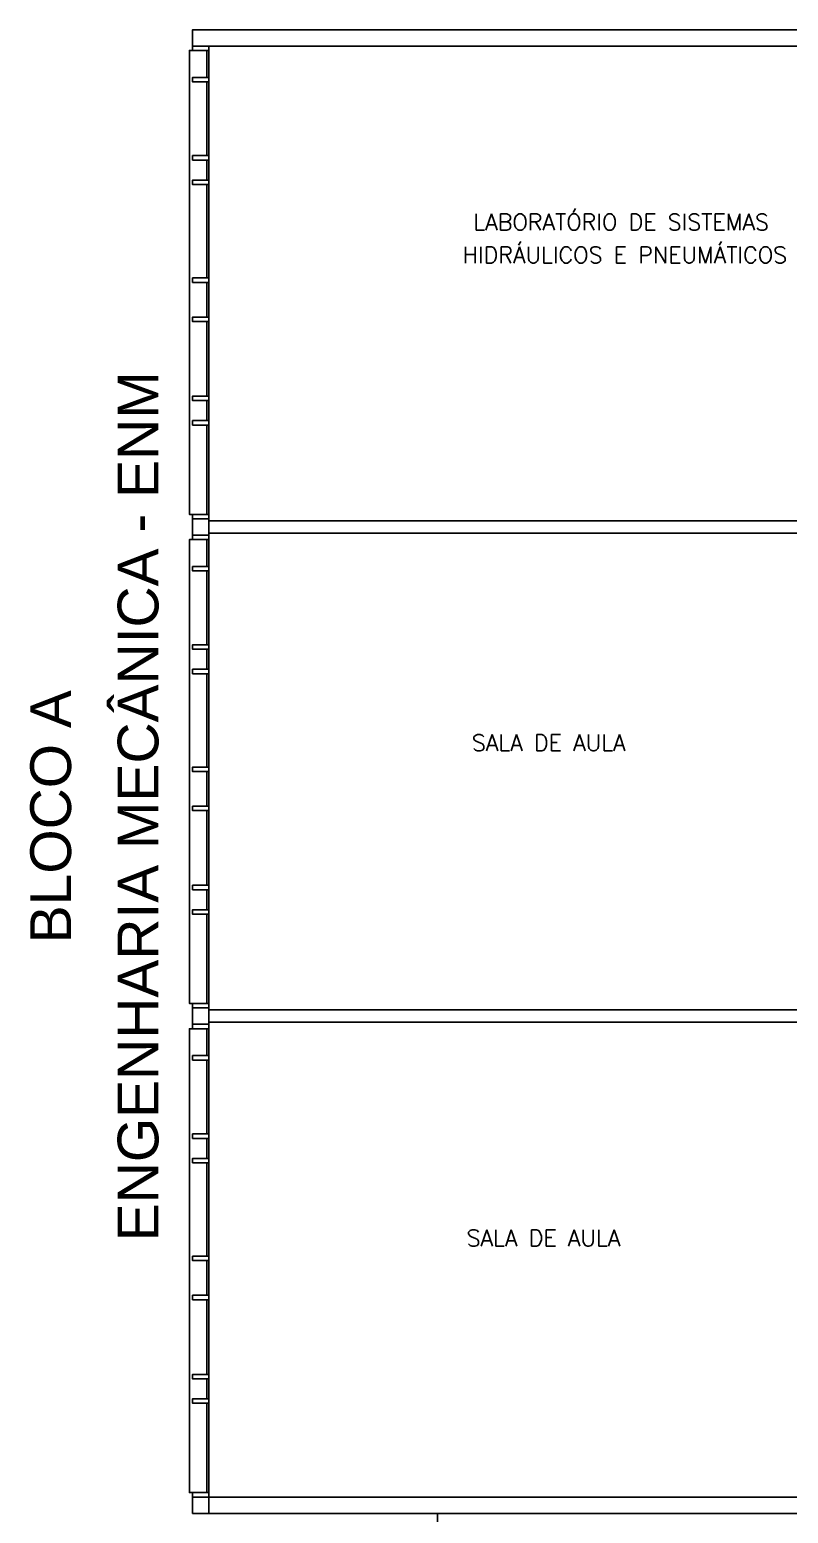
# Model space of a CAD drawing. Header units: millimetres. Extents: x 2280 to 2568, y 1267 to 1403.
# Drawn here: x 2280.03 to 2289.33, y 1340.18 to 1358.38 of the extents above; entities that cross this region are included whole.
import ezdxf

# ---------------------------------------------------------------- set-up
doc = ezdxf.new("R2010")
doc.units = ezdxf.units.MM
for name, color, linetype in [('2', 2, 'Continuous'), ('ALVENARIA', 2, 'Continuous'), ('ESQ', 1, 'Continuous'), ('ESTRUT', 2, 'Continuous'), ('PL-Áreas-Depto', 2, 'Continuous'), ('TEXTO', 2, 'Continuous'), ('USO', 2, 'Continuous')]:
    doc.layers.add(name, color=color, linetype=linetype)
doc.styles.get("Standard").update_dxf_attribs({"font": 'arial.ttf'})
doc.styles.add('UNB-100', font='simplex.shx', dxfattribs={"height": 0.2})

# ---------------------------------------------------------------- blocks, each defined once
blk = doc.blocks.new('ESQ6')
at = {"layer": 'ESQ'}
for p, q in [((-0.24, 5.745), (-0.24, 0.055)), ((-0.2, 5.745), (-0.24, 5.745)), ((-0.2, 5.745), (-0.2, 5.745)), ((-0.025, 5.415), (-0.025, 5.745)), ((0, 5.415), (0, 5.745)), ((-0.025, 4.455), (-0.025, 5.36)), ((0, 4.455), (0, 5.36)), ((-0.025, 4.155), (-0.025, 4.4)), ((0, 4.155), (0, 4.4)), ((-0.025, 2.955), (-0.025, 4.1)), ((0, 2.955), (0, 4.1)), ((-0.025, 2.475), (-0.025, 2.9)), ((0, 2.475), (0, 2.9)), ((-0.025, 1.505), (-0.025, 2.42)), ((0, 1.505), (0, 2.42)), ((-0.025, 1.205), (-0.025, 1.45)), ((0, 1.205), (0, 1.45)), ((-0.025, 0.055), (-0.025, 1.15)), ((0, 0.055), (0, 1.15)), ((-0.2, 0.055), (-0.24, 0.055))]:
    blk.add_line(p, q, dxfattribs=at)
for points in [[(0, 5.745), (-0.2, 5.745), (-0.2, 5.8), (0, 5.8)], [(0, 5.36), (-0.2, 5.36), (-0.2, 5.415), (0, 5.415)], [(0, 4.4), (-0.2, 4.4), (-0.2, 4.455), (0, 4.455)], [(0, 4.1), (-0.2, 4.1), (-0.2, 4.155), (0, 4.155)], [(0, 2.9), (-0.2, 2.9), (-0.2, 2.955), (0, 2.955)], [(0, 2.42), (-0.2, 2.42), (-0.2, 2.475), (0, 2.475)], [(0, 1.45), (-0.2, 1.45), (-0.2, 1.505), (0, 1.505)], [(0, 1.15), (-0.2, 1.15), (-0.2, 1.205), (0, 1.205)], [(0, 0), (-0.2, 0), (-0.2, 0.055), (0, 0.055)]]:
    blk.add_lwpolyline(points, close=True, dxfattribs=at)

msp = doc.modelspace()

# ---------------------------------------------------------------- linework, layer by layer
at = {"layer": '2'}
for p, q in [((2282.232, 1346.353), (2291.032, 1346.353)), ((2282.232, 1346.203), (2291.032, 1346.203))]:
    msp.add_line(p, q, dxfattribs=at)
at = {"layer": 'ALVENARIA'}
for p, q in [((2282.032, 1358.378), (2291.032, 1358.378)), ((2282.232, 1358.178), (2291.032, 1358.178)), ((2282.232, 1352.353), (2291.032, 1352.353)), ((2282.232, 1352.203), (2291.032, 1352.203)), ((2282.232, 1340.378), (2291.019, 1340.378)), ((2282.232, 1340.178), (2291.019, 1340.178))]:
    msp.add_line(p, q, dxfattribs=at)
at = {"layer": 'ESQ'}
for p, q in [((2281.992, 1346.123), (2281.992, 1340.433)), ((2282.032, 1346.123), (2281.992, 1346.123)), ((2282.032, 1346.123), (2282.032, 1346.123)), ((2282.207, 1345.793), (2282.207, 1346.123)), ((2282.232, 1345.793), (2282.232, 1346.123)), ((2282.207, 1344.833), (2282.207, 1345.738)), ((2282.232, 1344.833), (2282.232, 1345.738)), ((2282.207, 1344.533), (2282.207, 1344.778)), ((2282.232, 1344.533), (2282.232, 1344.778)), ((2282.207, 1343.333), (2282.207, 1344.478)), ((2282.232, 1343.333), (2282.232, 1344.478)), ((2282.207, 1342.853), (2282.207, 1343.278)), ((2282.232, 1342.853), (2282.232, 1343.278)), ((2282.207, 1341.883), (2282.207, 1342.798)), ((2282.232, 1341.883), (2282.232, 1342.798)), ((2282.207, 1341.583), (2282.207, 1341.828)), ((2282.232, 1341.583), (2282.232, 1341.828)), ((2282.207, 1340.433), (2282.207, 1341.528)), ((2282.232, 1340.433), (2282.232, 1341.528)), ((2282.032, 1340.433), (2281.992, 1340.433))]:
    msp.add_line(p, q, dxfattribs=at)
for points in [[(2282.232, 1346.123), (2282.032, 1346.123), (2282.032, 1346.178), (2282.232, 1346.178)], [(2282.232, 1345.738), (2282.032, 1345.738), (2282.032, 1345.793), (2282.232, 1345.793)], [(2282.232, 1344.778), (2282.032, 1344.778), (2282.032, 1344.833), (2282.232, 1344.833)], [(2282.232, 1344.478), (2282.032, 1344.478), (2282.032, 1344.533), (2282.232, 1344.533)], [(2282.232, 1343.278), (2282.032, 1343.278), (2282.032, 1343.333), (2282.232, 1343.333)], [(2282.232, 1342.798), (2282.032, 1342.798), (2282.032, 1342.853), (2282.232, 1342.853)], [(2282.232, 1341.828), (2282.032, 1341.828), (2282.032, 1341.883), (2282.232, 1341.883)], [(2282.232, 1341.528), (2282.032, 1341.528), (2282.032, 1341.583), (2282.232, 1341.583)], [(2282.232, 1340.378), (2282.032, 1340.378), (2282.032, 1340.433), (2282.232, 1340.433)]]:
    msp.add_lwpolyline(points, close=True, dxfattribs=at)
at = {"layer": 'ESTRUT'}
for points in [[(2282.232, 1352.378), (2282.032, 1352.378), (2282.032, 1352.178), (2282.232, 1352.178)], [(2282.232, 1346.378), (2282.032, 1346.378), (2282.032, 1346.178), (2282.232, 1346.178)], [(2282.232, 1340.378), (2282.032, 1340.378), (2282.032, 1340.178), (2282.232, 1340.178)]]:
    msp.add_lwpolyline(points, close=True, dxfattribs=at)
at = {"layer": 'PL-Áreas-Depto'}
msp.add_lwpolyline([(2300.232, 1339.958), (2300.232, 1340.178), (2298.636, 1340.178), (2298.636, 1358.378), (2291.232, 1358.378), (2282.032, 1358.378), (2282.032, 1358.123), (2281.992, 1358.123), (2281.992, 1352.433), (2282.032, 1352.433), (2282.032, 1352.123), (2281.992, 1352.123), (2281.992, 1346.433), (2282.032, 1346.433), (2282.032, 1346.123), (2281.992, 1346.123), (2281.992, 1340.433), (2282.032, 1340.433), (2282.032, 1340.178), (2285.032, 1340.178), (2285.032, 1339.958)], dxfattribs=at)

# ---------------------------------------------------------------- block references
at = {"layer": 'ESQ'}
for p in [(2282.232, 1352.378), (2282.232, 1346.378)]:
    msp.add_blockref('ESQ6', p, dxfattribs=at)

# ---------------------------------------------------------------- texts
at = {"layer": 'TEXTO', "style": 'UNB-100'}
for s, p in [('LABORATÓRIO DE SISTEMAS', (2285.473, 1355.918)), ('HIDRÁULICOS E PNEUMÁTICOS', (2285.343, 1355.515)), ('SALA DE AULA', (2285.455, 1349.531)), ('SALA DE AULA', (2285.39, 1343.456))]:
    msp.add_text(s, height=0.2, dxfattribs=at).set_placement(p)
at = {"layer": 'USO'}
for s, p in [('ENGENHARIA MECÂNICA - ENM', (2281.613, 1343.516)), ('BLOCO A', (2280.542, 1347.171))]:
    msp.add_text(s, height=0.5, rotation=90, dxfattribs=at).set_placement(p)

doc.saveas('drawing.dxf')
